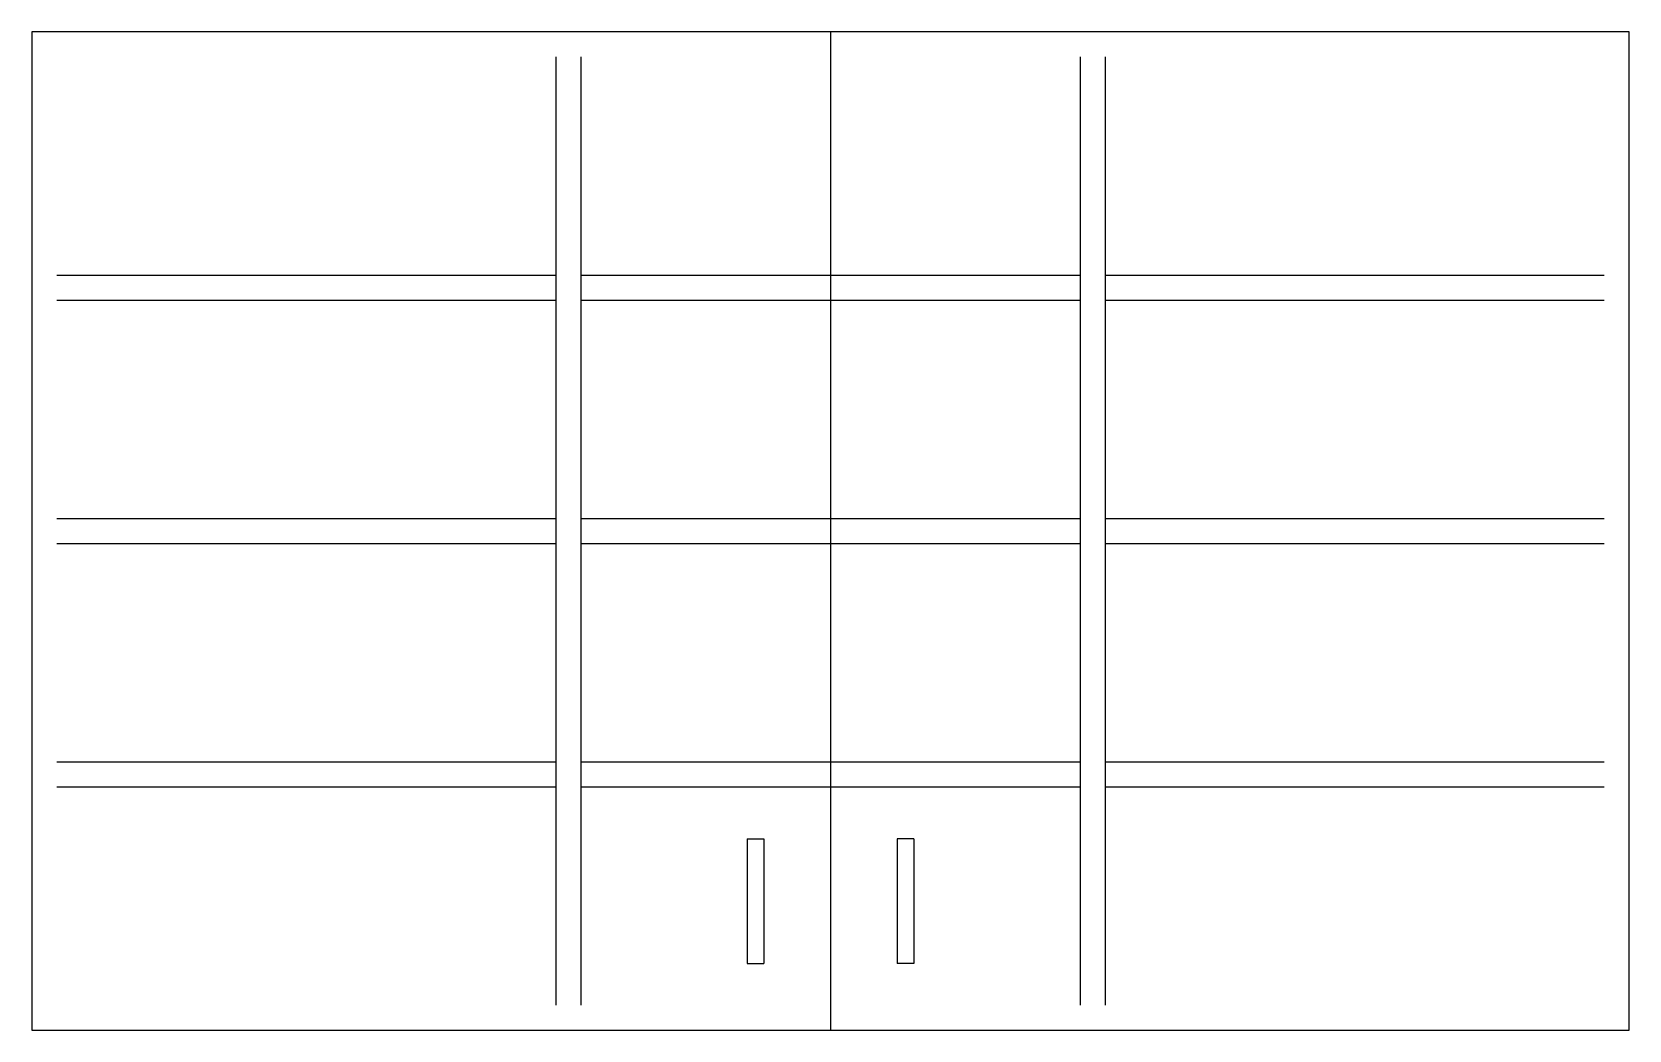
# Model space of a CAD drawing. Extents: x 0 to 48, y 54 to 84.
import ezdxf

# ---------------------------------------------------------------- set-up
doc = ezdxf.new("R2010")
doc.units = 0
doc.header["$LTSCALE"] = 3
doc.linetypes.add('HIDDEN', pattern=[0])
doc.layers.get('0').update_dxf_attribs({"linetype": 'CONTINUOUS'})
doc.layers.add('HID', color=7, linetype='HIDDEN')

msp = doc.modelspace()

# ---------------------------------------------------------------- linework, layer by layer
at = {"color": 0}
for p, q in [((48, 84), (0, 84)), ((0, 84), (0, 54)), ((24, 84), (24, 54)), ((48, 54), (48, 84)), ((21.5, 59.75), (21.5, 56)), ((21.5, 59.75), (22, 59.75)), ((22, 59.75), (22, 56)), ((26, 59.75), (26, 56)), ((26.5, 59.75), (26, 59.75)), ((26.5, 59.75), (26.5, 56)), ((21.5, 56), (22, 56)), ((26.5, 56), (26, 56)), ((0, 54), (48, 54))]:
    msp.add_line(p, q, dxfattribs=at)
at = {"layer": 'HID', "color": 0}
for p, q in [((15.75, 83.25), (15.75, 54.75)), ((16.5, 83.25), (16.5, 54.75)), ((31.5, 83.25), (31.5, 54.75)), ((32.25, 83.25), (32.25, 54.75)), ((0.75, 76.6875), (15.75, 76.6875)), ((16.5, 76.6875), (31.5, 76.6875)), ((32.25, 76.6875), (47.25, 76.6875)), ((0.75, 75.9375), (15.75, 75.9375)), ((16.5, 75.9375), (31.5, 75.9375)), ((32.25, 75.9375), (47.25, 75.9375)), ((0.75, 69.375), (15.75, 69.375)), ((16.5, 69.375), (31.5, 69.375)), ((32.25, 69.375), (47.25, 69.375)), ((0.75, 68.625), (15.75, 68.625)), ((16.5, 68.625), (31.5, 68.625)), ((32.25, 68.625), (47.25, 68.625)), ((0.75, 62.0625), (15.75, 62.0625)), ((16.5, 62.0625), (31.5, 62.0625)), ((32.25, 62.0625), (47.25, 62.0625)), ((0.75, 61.3125), (15.75, 61.3125)), ((16.5, 61.3125), (31.5, 61.3125)), ((32.25, 61.3125), (47.25, 61.3125))]:
    msp.add_line(p, q, dxfattribs=at)

doc.saveas('drawing.dxf')
